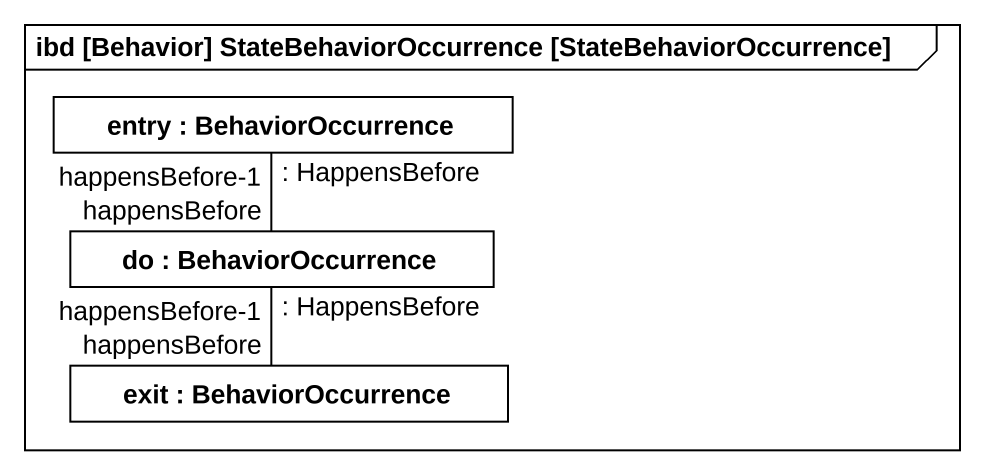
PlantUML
@startuml
mainframe ibd [Behavior] StateBehaviorOccurrence [StateBehaviorOccurrence]
rectangle "entry : BehaviorOccurrence" as entry
rectangle "do : BehaviorOccurrence" as do
rectangle "exit : BehaviorOccurrence" as exit
entry "happensBefore-1" -- "happensBefore" do : : HappensBefore
do "happensBefore-1" -- "happensBefore" exit : : HappensBefore
@enduml
